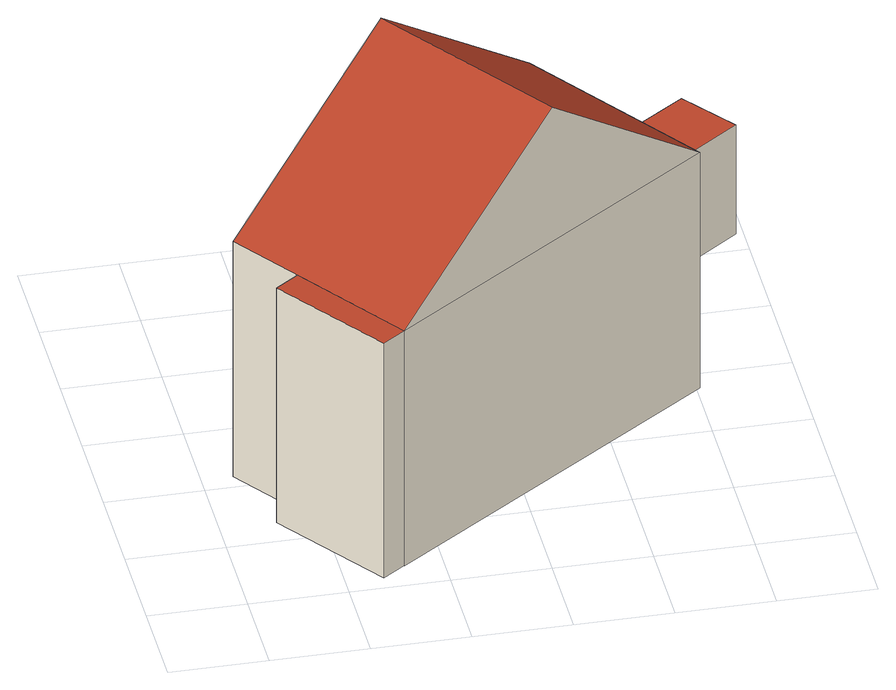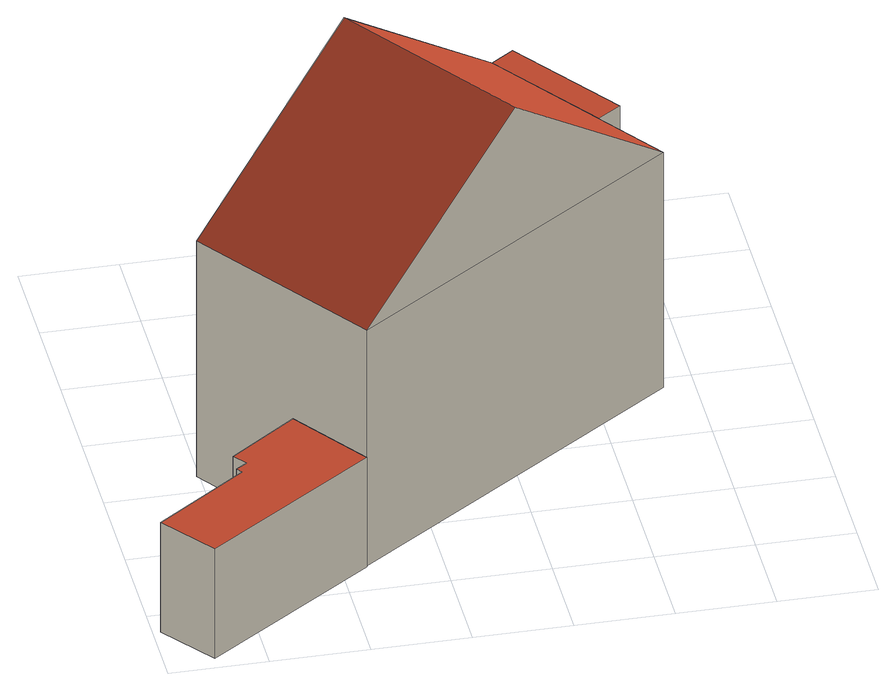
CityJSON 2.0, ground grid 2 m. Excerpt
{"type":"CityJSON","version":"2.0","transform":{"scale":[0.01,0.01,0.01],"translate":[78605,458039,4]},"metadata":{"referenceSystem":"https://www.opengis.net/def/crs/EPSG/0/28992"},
"CityObjects":{
"building1":{"type":"Building","children":["building1-1","building1-2","building1-3"]},
"building1-1":{"type":"BuildingPart","attributes":{"RelativeEavesHeight":2.55,"AbsoluteEavesHeight":6.92,"RelativeRidgeHeight":2.55,"AbsoluteRidgeHeight":6.92,"roofType":"1000"},"parents":["building1"],"geometry":[{"type":"Solid","lod":"2","boundaries":[[[[0,1,2,3]],[[4,5,1,0]],[[6,7,5,4]],[[8,9,7,6]],[[10,11,9,8]],[[12,13,11,10]],[[14,15,13,12]],[[3,2,15,14]],[[12,10,8,6,4,0,3,14]],[[1,5,7,9,11,13,15,2]]]],"semantics":{"surfaces":[{"type":"WallSurface"},{"type":"RoofSurface","Slope":90,"Direction":0},{"type":"GroundSurface"}],"values":[[0,0,0,0,0,0,0,0,1,2]]}}]},
"building1-2":{"type":"BuildingPart","attributes":{"RelativeEavesHeight":5.47,"AbsoluteEavesHeight":9.87,"RelativeRidgeHeight":8.59,"AbsoluteRidgeHeight":12.99,"roofType":"1030"},"parents":["building1"],"geometry":[{"type":"Solid","lod":"2","boundaries":[[[[16,17,18,19]],[[20,21,17,16]],[[22,23,21,20]],[[19,18,23,22]],[[16,24,20]],[[22,25,19]],[[19,25,24,16]],[[20,24,25,22]],[[17,21,23,18]]]],"semantics":{"surfaces":[{"type":"WallSurface"},{"type":"RoofSurface","Slope":53.4,"Direction":234.98},{"type":"RoofSurface","Slope":53.4,"Direction":55.13},{"type":"GroundSurface"}],"values":[[0,0,0,0,0,0,1,2,3]]}}]},
"building1-3":{"type":"BuildingPart","attributes":{"RelativeEavesHeight":5.47,"AbsoluteEavesHeight":9.87,"RelativeRidgeHeight":5.47,"AbsoluteRidgeHeight":9.87,"roofType":"1000"},"parents":["building1"],"geometry":[{"type":"Solid","lod":"2","boundaries":[[[[26,27,28,19]],[[29,30,27,26]],[[31,32,30,29]],[[19,28,32,31]],[[29,26,19,31]],[[27,30,32,28]]]],"semantics":{"surfaces":[{"type":"WallSurface"},{"type":"RoofSurface","Slope":90,"Direction":0},{"type":"GroundSurface"}],"values":[[0,0,0,0,1,2]]}}]}
},
"vertices":[
[1100,1167,292],[1100,1167,38],[748,918,38],[748,918,292],[1184,1056,292],[1184,1056,38],[994,917,292],[994,917,38],[1002,904,292],[1002,904,38],[979,889,292],[979,889,38],[1000,861,292],[1000,861,38],[860,757,292],[860,757,38],
[62,433,587],[62,433,40],[322,63,40],[322,63,587],[748,918,587],[748,918,40],[1006,547,587],[1006,547,40],[405,676,899],[664,305,899],
[274,29,587],[274,29,41],[322,63,41],[111,259,587],[111,259,41],[160,294,587],[160,294,41]
]}
